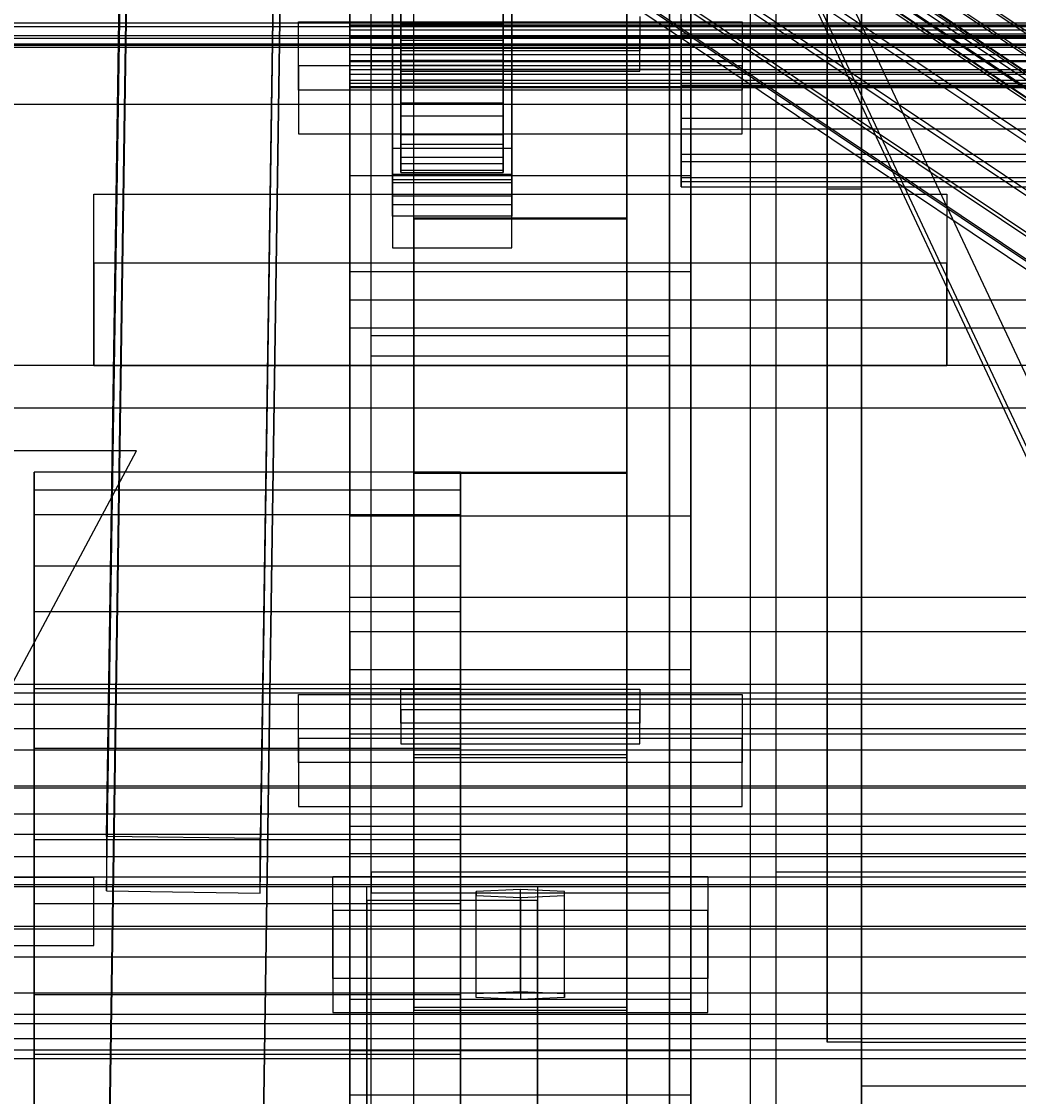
# Model space of a CAD drawing. Header units: millimetres. Extents: x -1970 to 34302, y -65268 to 6837.
# Drawn here: x -388.5 to -271.6, y -35176.4 to -35050.3 of the extents above; entities that cross this region are included whole.
import ezdxf

# ---------------------------------------------------------------- set-up
doc = ezdxf.new("R2010")
doc.units = ezdxf.units.MM
for name, color, linetype, lineweight in [('COTAS_O', 1, 'Continuous', 0), ('COTAS_P', 1, 'Continuous', 0), ('frontal_C01', 7, 'Continuous', 0), ('frontal_C02', 7, 'Continuous', 0), ('frontal_C05', 7, 'Continuous', 0), ('frontal_C07', 7, 'Continuous', 0), ('frontal_mezcladora', 7, 'Continuous', 0), ('frontal_tolva-C01', 7, 'Continuous', 0), ('frontal_tolva_provisional', 7, 'Continuous', 0)]:
    doc.layers.add(name, color=color, linetype=linetype, lineweight=lineweight)
doc.dimstyles.new('R19_100', dxfattribs={"dimtxt": 250, "dimasz": 150, "dimexe": 150, "dimexo": 80, "dimgap": 100, "dimtad": 1, "dimtih": 1, "dimtoh": 1, "dimdsep": 46, "dimcen": 0.09, "dimadec": 0, "dimazin": 0, "dimtfac": 1, "dimtdec": 4, "dimtofl": 0, "dimtmove": 0, "dimatfit": 3, "dimfxl": 1, "dimtolj": 1, "dimtzin": 0, "dimarcsym": 0})

# ---------------------------------------------------------------- blocks, each defined once
blk = doc.blocks.new('*D41')
at = {"layer": 'COTAS_O', "color": 0, "lineweight": -2, "transparency": 16777216}
for p, q in [((-1480, -35920), (-1480, -35150)), ((490, -35920), (490, -35150)), ((-1330, -35300), (340, -35300))]:
    blk.add_line(p, q, dxfattribs=at)
at = {"layer": 'COTAS_O', "color": 0, "transparency": 16777216}
for points in [[(-1330, -35275), (-1330, -35325), (-1480, -35300)], [(340, -35275), (340, -35325), (490, -35300)]]:
    blk.add_solid(points, dxfattribs=at)
at = {"layer": 'Defpoints', "color": 0, "transparency": 16777216}
for p in [(490, -35300), (-1480, -36000), (490, -36000)]:
    blk.add_point(p, dxfattribs=at)
blk = doc.blocks.new('*D42')
at = {"layer": 'COTAS_P', "color": 0, "lineweight": -2, "transparency": 16777216}
for p, q in [((-724, -34900), (46, -34900)), ((-104, -35850), (-104, -35050)), ((-724, -36000), (46, -36000))]:
    blk.add_line(p, q, dxfattribs=at)
at = {"layer": 'COTAS_P', "color": 0, "transparency": 16777216}
for points in [[(-129, -35050), (-79, -35050), (-104, -34900)], [(-129, -35850), (-79, -35850), (-104, -36000)]]:
    blk.add_solid(points, dxfattribs=at)
at = {"layer": 'Defpoints', "color": 0, "transparency": 16777216}
for p in [(-804, -34900), (-104, -34900), (-804, -36000)]:
    blk.add_point(p, dxfattribs=at)
blk = doc.blocks.new('*D43')
at = {"layer": 'COTAS_P', "color": 0, "lineweight": -2, "transparency": 16777216}
for p, q in [((-804, -35920), (-804, -35150)), ((804, -35920), (804, -35150)), ((-654, -35300), (654, -35300))]:
    blk.add_line(p, q, dxfattribs=at)
at = {"layer": 'COTAS_P', "color": 0, "transparency": 16777216}
for points in [[(-654, -35275), (-654, -35325), (-804, -35300)], [(654, -35275), (654, -35325), (804, -35300)]]:
    blk.add_solid(points, dxfattribs=at)
at = {"layer": 'Defpoints', "color": 0, "transparency": 16777216}
for p in [(804, -35300), (-804, -36000), (804, -36000)]:
    blk.add_point(p, dxfattribs=at)

msp = doc.modelspace()

# ---------------------------------------------------------------- linework, layer by layer
at = {"layer": 'frontal_C01'}
for p, q in [((-378.512, -35145.861), (-375.644, -34953.914)), ((-357.646, -34954.155), (-360.514, -35146.103)), ((-378.512, -35152.265), (-375.644, -34960.317)), ((-360.514, -35152.507), (-357.646, -34960.559)), ((-425, -35140.179), (425, -35140.179)), ((-360.514, -35146.103), (-378.512, -35145.861)), ((-378.512, -35145.861), (-378.512, -35152.265)), ((-360.514, -35152.507), (-360.514, -35146.103)), ((425, -35151.547), (-425, -35151.547)), ((-378.512, -35152.265), (-360.514, -35152.507)), ((425, -35156.444), (-425, -35156.444)), ((-425, -35167.812), (425, -35167.812))]:
    msp.add_line(p, q, dxfattribs=at)
at = {"layer": 'frontal_C02'}
for p, q in [((-362.578, -34990.174), (-148.779, -35133.415)), ((-360.017, -34991.558), (-146.218, -35134.799)), ((-363.648, -34992.051), (-149.85, -35135.293)), ((-364.471, -34993.716), (-150.672, -35136.958)), ((-361.352, -34993.292), (-147.554, -35136.534)), ((-364.989, -34995.055), (-151.191, -35138.296)), ((-362.596, -34994.73), (-148.798, -35137.971)), ((-365.168, -34995.976), (-151.369, -35139.217)), ((-364.995, -34996.416), (-151.196, -35139.658)), ((-364.482, -34996.347), (-150.683, -35139.588)), ((-363.664, -34995.771), (-149.865, -35139.013)), ((-352.519, -35002.323), (-168.21, -35125.807)), ((-345.291, -35006.229), (-160.982, -35129.713)), ((-355.541, -35007.623), (-171.232, -35131.107)), ((-378.512, -35202.053), (-375.644, -35008.286)), ((-357.646, -35008.53), (-360.514, -35202.297)), ((-349.061, -35011.125), (-164.752, -35134.609)), ((-357.863, -35012.322), (-173.554, -35135.806)), ((-378.512, -35207.899), (-375.644, -35014.132)), ((-360.514, -35208.143), (-357.646, -35014.376)), ((-352.572, -35015.181), (-168.263, -35138.665)), ((-359.326, -35016.1), (-175.016, -35139.584)), ((-359.83, -35018.699), (-175.521, -35142.183)), ((-355.584, -35018.122), (-171.275, -35141.606)), ((-359.341, -35019.942), (-175.032, -35143.426)), ((-357.893, -35019.745), (-173.584, -35143.229)), ((-311.15, -35051.753), (-311.15, -35045.213)), ((-440, -35050.468), (440, -35050.468)), ((-311.15, -35050.046), (-311.15, -35056.257)), ((-440, -35050.911), (440, -35050.911)), ((-440, -35051.963), (440, -35051.963)), ((-311.15, -35057.787), (-311.15, -35051.753)), ((-311.15, -35051.753), (311.15, -35051.753)), ((-440, -35052.276), (440, -35052.276)), ((-440, -35052.937), (440, -35052.937)), ((-440, -35053.099), (440, -35053.099)), ((-440, -35053.324), (440, -35053.324)), ((-311.15, -35056.257), (-311.15, -35061.654)), ((-311.15, -35056.257), (311.15, -35056.257)), ((-311.15, -35062.904), (-311.15, -35057.787)), ((-311.15, -35057.787), (311.15, -35057.787)), ((-311.15, -35061.654), (-311.15, -35065.872)), ((-311.15, -35061.654), (311.15, -35061.654)), ((-311.15, -35066.755), (-311.15, -35062.904)), ((-311.15, -35062.904), (311.15, -35062.904)), ((-311.15, -35065.872), (-311.15, -35068.621)), ((-311.15, -35065.872), (311.15, -35065.872)), ((-311.15, -35069.078), (-311.15, -35066.755)), ((-311.15, -35066.755), (311.15, -35066.755)), ((-311.15, -35068.621), (-311.15, -35069.714)), ((-311.15, -35068.621), (311.15, -35068.621)), ((-311.15, -35069.714), (-311.15, -35069.078)), ((-311.15, -35069.078), (311.15, -35069.078)), ((-311.15, -35069.714), (311.15, -35069.714))]:
    msp.add_line(p, q, dxfattribs=at)
at = {"layer": 'frontal_C05'}
for p, q in [((-310, -35980), (-310, -35030)), ((-303, -35980), (-303, -35030))]:
    msp.add_line(p, q, dxfattribs=at)
at = {"layer": 'frontal_C07'}
for p, q in [((-342.5, -35136.604), (-342.5, -34880.571)), ((-317.5, -34880.571), (-317.5, -35136.604)), ((-347.5, -35053.506), (-347.5, -34894.024)), ((-312.5, -34894.024), (-312.5, -35053.506)), ((-347.5, -35055.92), (-347.5, -34896.438)), ((-312.5, -35055.92), (-312.5, -34896.438)), ((-342.5, -35165.925), (-342.5, -34909.892)), ((-317.5, -35165.925), (-317.5, -34909.892)), ((-350, -35068.4), (-350, -34971.848)), ((-310, -34971.848), (-310, -35068.4)), ((-347.5, -35150.057), (-347.5, -34990.576)), ((-312.5, -34990.576), (-312.5, -35150.057)), ((-347.5, -35152.471), (-347.5, -34992.99)), ((-312.5, -35152.471), (-312.5, -34992.99)), ((-350, -35108.27), (-350, -35011.718)), ((-310, -35108.27), (-310, -35011.718)), ((-350, -35079.632), (-350, -35019.287)), ((-310, -35079.632), (-310, -35019.287)), ((-345, -35068.243), (-345, -35026.379)), ((-331, -35026.379), (-331, -35068.243)), ((-345, -35027.345), (-345, -35069.209)), ((-331, -35069.209), (-331, -35027.345)), ((-345, -35070.818), (-345, -35028.954)), ((-331, -35028.954), (-331, -35070.818)), ((-350, -35029.794), (-350, -35079.632)), ((-350, -35126.345), (-350, -35029.794)), ((-345, -35029.919), (-345, -35071.783)), ((-331, -35071.783), (-331, -35029.919)), ((-310, -35079.632), (-310, -35029.794)), ((-310, -35029.794), (-310, -35126.345)), ((-350, -35050.912), (-350, -35038.951)), ((-350, -35043.039), (-350, -35055)), ((-344, -35050.61), (-344, -35045.656)), ((-332, -35045.656), (-332, -35050.61)), ((-350, -35051.338), (-350, -35048.12)), ((-350, -35083.006), (-350, -35048.12)), ((-344, -35047.553), (-344, -35052.506)), ((-332, -35052.506), (-332, -35047.553)), ((-350, -35048.357), (-350, -35050.704)), ((-344, -35050.704), (-344, -35048.357)), ((-332, -35048.357), (-332, -35050.704)), ((-356, -35055.531), (-356, -35050.381)), ((-356, -35050.381), (-304, -35050.381)), ((-356, -35058.355), (-356, -35050.381)), ((-350, -35052.103), (-350, -35049.805)), ((-350, -35050.704), (-350, -35052.94)), ((-350, -35050.704), (350, -35050.704)), ((-344, -35052.169), (-344, -35049.756)), ((-344, -35053.743), (-344, -35049.756)), ((-344, -35049.805), (-344, -35050.61)), ((-344, -35049.805), (-344, -35052.103)), ((-344, -35050.61), (-332, -35050.61)), ((-344, -35055.46), (-344, -35050.61)), ((-344, -35052.94), (-344, -35050.704)), ((-344, -35050.704), (-344, -35052.506)), ((-332, -35050.704), (-344, -35050.704)), ((-332, -35050.61), (-332, -35049.805)), ((-332, -35052.103), (-332, -35049.805)), ((-332, -35050.61), (-332, -35055.46)), ((-332, -35052.506), (-332, -35050.704)), ((-332, -35050.704), (-332, -35052.94)), ((-316, -35049.756), (-316, -35052.169)), ((-316, -35049.756), (-316, -35053.743)), ((-304, -35050.381), (-304, -35055.531)), ((-304, -35050.381), (-304, -35058.355)), ((350, -35050.912), (-350, -35050.912)), ((-350, -35050.912), (-350, -35055)), ((350, -35051.338), (-350, -35051.338)), ((-350, -35051.338), (-350, -35086.225)), ((-350, -35054.194), (-350, -35052.103)), ((-350, -35052.103), (350, -35052.103)), ((-344, -35052.103), (-344, -35055.46)), ((-332, -35052.103), (-344, -35052.103)), ((-344, -35052.103), (-344, -35054.194)), ((-332, -35055.46), (-332, -35052.103)), ((-332, -35054.194), (-332, -35052.103)), ((-350, -35052.94), (-350, -35054.913)), ((-350, -35052.94), (350, -35052.94)), ((-316, -35052.169), (-344, -35052.169)), ((-344, -35052.169), (-344, -35056.156)), ((-344, -35052.506), (-344, -35057.227)), ((-344, -35052.506), (-332, -35052.506)), ((-344, -35054.913), (-344, -35052.94)), ((-344, -35052.94), (-344, -35057.227)), ((-332, -35052.94), (-344, -35052.94)), ((-332, -35057.227), (-332, -35052.506)), ((-332, -35057.227), (-332, -35052.94)), ((-332, -35052.94), (-332, -35054.913)), ((-316, -35056.156), (-316, -35052.169)), ((-350, -35055.937), (-350, -35054.194)), ((-350, -35054.194), (350, -35054.194)), ((-312.5, -35053.506), (-347.5, -35053.506)), ((-347.5, -35053.506), (-347.5, -35055.92)), ((-316, -35053.743), (-344, -35053.743)), ((-344, -35053.743), (-344, -35056.156)), ((-344, -35054.194), (-344, -35059.874)), ((-332, -35054.194), (-344, -35054.194)), ((-344, -35054.194), (-344, -35055.937)), ((-332, -35059.874), (-332, -35054.194)), ((-332, -35055.937), (-332, -35054.194)), ((-316, -35056.156), (-316, -35053.743)), ((-312.5, -35055.92), (-312.5, -35053.506)), ((-304, -35055.531), (-356, -35055.531)), ((-356, -35055.531), (-356, -35063.505)), ((-350, -35054.913), (-350, -35056.488)), ((-350, -35054.913), (350, -35054.913)), ((-350, -35055), (350, -35055)), ((-344, -35056.488), (-344, -35054.913)), ((-344, -35054.913), (-344, -35061.392)), ((-332, -35054.913), (-344, -35054.913)), ((-344, -35055.46), (-332, -35055.46)), ((-344, -35059.874), (-344, -35055.46)), ((-332, -35061.392), (-332, -35054.913)), ((-332, -35054.913), (-332, -35056.488)), ((-332, -35055.46), (-332, -35059.874)), ((-304, -35063.505), (-304, -35055.531)), ((-350, -35057.212), (-350, -35055.937)), ((-350, -35055.937), (350, -35055.937)), ((-350, -35056.488), (-350, -35057.559)), ((-350, -35056.488), (350, -35056.488)), ((-347.5, -35055.92), (-312.5, -35055.92)), ((-344, -35055.937), (-344, -35063.554)), ((-332, -35055.937), (-344, -35055.937)), ((-344, -35055.937), (-344, -35057.212)), ((-344, -35056.156), (-316, -35056.156)), ((-344, -35057.559), (-344, -35056.488)), ((-344, -35056.488), (-344, -35064.718)), ((-332, -35056.488), (-344, -35056.488)), ((-332, -35063.554), (-332, -35055.937)), ((-332, -35057.212), (-332, -35055.937)), ((-332, -35064.718), (-332, -35056.488)), ((-332, -35056.488), (-332, -35057.559)), ((-304, -35058.355), (-356, -35058.355)), ((-356, -35058.355), (-356, -35063.505)), ((-350, -35057.934), (-350, -35057.212)), ((-350, -35057.212), (350, -35057.212)), ((-350, -35057.559), (-350, -35058.052)), ((-350, -35057.559), (350, -35057.559)), ((-350, -35058.052), (-350, -35057.934)), ((-350, -35057.934), (350, -35057.934)), ((-350, -35058.052), (350, -35058.052)), ((-344, -35057.212), (-344, -35066.247)), ((-332, -35057.212), (-344, -35057.212)), ((-344, -35057.212), (-344, -35057.934)), ((-344, -35057.227), (-344, -35061.392)), ((-344, -35057.227), (-332, -35057.227)), ((-344, -35058.052), (-344, -35057.559)), ((-344, -35057.559), (-344, -35066.979)), ((-332, -35057.559), (-344, -35057.559)), ((-344, -35057.934), (-344, -35067.77)), ((-332, -35057.934), (-344, -35057.934)), ((-344, -35057.934), (-344, -35058.052)), ((-344, -35058.052), (-344, -35068.02)), ((-332, -35058.052), (-344, -35058.052)), ((-332, -35066.247), (-332, -35057.212)), ((-332, -35057.934), (-332, -35057.212)), ((-332, -35061.392), (-332, -35057.227)), ((-332, -35066.979), (-332, -35057.559)), ((-332, -35057.559), (-332, -35058.052)), ((-332, -35067.77), (-332, -35057.934)), ((-332, -35058.052), (-332, -35057.934)), ((-332, -35068.02), (-332, -35058.052)), ((-304, -35063.505), (-304, -35058.355)), ((-344, -35059.874), (-332, -35059.874)), ((-344, -35063.554), (-344, -35059.874)), ((-332, -35059.874), (-332, -35063.554)), ((-344, -35061.392), (-344, -35064.718)), ((-344, -35061.392), (-332, -35061.392)), ((-332, -35064.718), (-332, -35061.392)), ((-356, -35063.505), (-304, -35063.505)), ((-344, -35063.554), (-332, -35063.554)), ((-344, -35066.247), (-344, -35063.554)), ((-332, -35063.554), (-332, -35066.247)), ((-345, -35068.873), (-345, -35065.172)), ((-345, -35065.172), (-331, -35065.172)), ((-345, -35073.146), (-345, -35065.172)), ((-344, -35064.718), (-344, -35066.979)), ((-344, -35064.718), (-332, -35064.718)), ((-332, -35066.979), (-332, -35064.718)), ((-331, -35065.172), (-331, -35068.873)), ((-331, -35065.172), (-331, -35073.146)), ((-344, -35066.247), (-332, -35066.247)), ((-344, -35067.77), (-344, -35066.247)), ((-344, -35066.979), (-344, -35068.02)), ((-344, -35066.979), (-332, -35066.979)), ((-332, -35066.247), (-332, -35067.77)), ((-332, -35068.02), (-332, -35066.979)), ((-310, -35068.4), (-350, -35068.4)), ((-350, -35068.4), (-350, -35108.27)), ((-350, -35164.951), (-350, -35068.4)), ((-331, -35068.243), (-345, -35068.243)), ((-345, -35068.243), (-345, -35069.209)), ((-344, -35067.77), (-332, -35067.77)), ((-344, -35068.02), (-344, -35067.77)), ((-344, -35068.02), (-332, -35068.02)), ((-332, -35067.77), (-332, -35068.02)), ((-331, -35069.209), (-331, -35068.243)), ((-310, -35108.27), (-310, -35068.4)), ((-310, -35068.4), (-310, -35164.951)), ((-331, -35068.873), (-345, -35068.873)), ((-345, -35068.873), (-345, -35076.848)), ((-345, -35069.209), (-331, -35069.209)), ((-331, -35076.848), (-331, -35068.873)), ((-380, -35078.648), (-380, -35070.576)), ((-380, -35070.576), (-280, -35070.576)), ((-380, -35090.648), (-380, -35070.576)), ((-331, -35070.818), (-345, -35070.818)), ((-345, -35070.818), (-345, -35071.783)), ((-331, -35071.783), (-331, -35070.818)), ((-280, -35070.576), (-280, -35078.648)), ((-280, -35070.576), (-280, -35090.648)), ((-345, -35071.783), (-331, -35071.783)), ((-331, -35073.146), (-345, -35073.146)), ((-345, -35073.146), (-345, -35076.848)), ((-342.5, -35103.315), (-342.5, -35073.355)), ((-342.5, -35073.355), (-317.5, -35073.355)), ((-342.5, -35073.355), (-342.5, -35136.285)), ((-317.5, -35073.516), (-342.5, -35073.516)), ((-342.5, -35073.516), (-342.5, -35103.154)), ((-342.5, -35259.776), (-342.5, -35073.516)), ((-331, -35076.848), (-331, -35073.146)), ((-317.5, -35073.355), (-317.5, -35103.315)), ((-317.5, -35136.285), (-317.5, -35073.355)), ((-317.5, -35103.154), (-317.5, -35073.516)), ((-317.5, -35073.516), (-317.5, -35259.776)), ((-345, -35076.848), (-331, -35076.848)), ((-280, -35078.648), (-380, -35078.648)), ((-380, -35078.648), (-380, -35090.648)), ((-350, -35079.632), (-310, -35079.632)), ((-350, -35176.183), (-350, -35079.632)), ((-310, -35176.183), (-310, -35079.632)), ((-280, -35090.648), (-280, -35078.648)), ((350, -35083.006), (-350, -35083.006)), ((-350, -35083.006), (-350, -35086.225)), ((-350, -35086.225), (350, -35086.225)), ((-347.5, -35089.542), (-347.5, -35087.128)), ((-347.5, -35087.128), (-312.5, -35087.128)), ((-347.5, -35246.609), (-347.5, -35087.128)), ((-312.5, -35087.128), (-312.5, -35089.542)), ((-312.5, -35087.128), (-312.5, -35246.609)), ((-312.5, -35089.542), (-347.5, -35089.542)), ((-347.5, -35249.023), (-347.5, -35089.542)), ((-312.5, -35249.023), (-312.5, -35089.542)), ((430, -35090.648), (-430, -35090.648)), ((-380, -35090.648), (-280, -35090.648)), ((430, -35095.648), (-430, -35095.648)), ((-430, -35203.648), (-375, -35100.648)), ((-375, -35100.648), (-430, -35100.648)), ((-387, -35105.271), (-387, -35103.152)), ((-387, -35103.152), (-387, -35108.166)), ((-337, -35103.152), (-387, -35103.152)), ((-342.5, -35103.154), (-317.5, -35103.154)), ((-342.5, -35289.414), (-342.5, -35103.154)), ((-317.5, -35103.315), (-342.5, -35103.315)), ((-342.5, -35103.315), (-342.5, -35166.244)), ((-337, -35108.166), (-337, -35103.152)), ((-337, -35103.152), (-337, -35105.271)), ((-317.5, -35289.414), (-317.5, -35103.154)), ((-317.5, -35103.315), (-317.5, -35166.244)), ((-387, -35114.2), (-387, -35105.271)), ((-337, -35105.271), (-387, -35105.271)), ((-337, -35105.271), (-337, -35114.2)), ((-387, -35108.166), (-387, -35119.548)), ((-337, -35108.166), (-387, -35108.166)), ((-350, -35108.27), (-310, -35108.27)), ((-350, -35204.822), (-350, -35108.27)), ((-337, -35119.548), (-337, -35108.166)), ((-310, -35204.822), (-310, -35108.27)), ((-387, -35128.578), (-387, -35114.2)), ((-337, -35114.2), (-387, -35114.2)), ((-337, -35114.2), (-337, -35128.578)), ((-350, -35121.889), (-350, -35117.802)), ((-350, -35117.802), (350, -35117.802)), ((-350, -35129.763), (-350, -35117.802)), ((-387, -35119.548), (-387, -35135.566)), ((-337, -35119.548), (-387, -35119.548)), ((-337, -35135.566), (-337, -35119.548)), ((350, -35121.889), (-350, -35121.889)), ((-350, -35121.889), (-350, -35133.85)), ((-310, -35126.345), (-350, -35126.345)), ((-350, -35126.345), (-350, -35176.183)), ((-350, -35222.897), (-350, -35126.345)), ((-310, -35176.183), (-310, -35126.345)), ((-310, -35126.345), (-310, -35222.897)), ((420, -35128.071), (-420, -35128.071)), ((-387, -35146.218), (-387, -35128.578)), ((-337, -35128.578), (-387, -35128.578)), ((-344, -35131.02), (-344, -35128.606)), ((-344, -35128.606), (-316, -35128.606)), ((-344, -35132.593), (-344, -35128.606)), ((-337, -35128.578), (-337, -35146.218)), ((-316, -35128.606), (-316, -35131.02)), ((-316, -35128.606), (-316, -35132.593)), ((420, -35129.063), (-420, -35129.063)), ((-356, -35134.381), (-356, -35129.232)), ((-356, -35129.232), (-304, -35129.232)), ((-356, -35137.206), (-356, -35129.232)), ((350, -35129.763), (-350, -35129.763)), ((-350, -35129.763), (-350, -35133.85)), ((-304, -35129.232), (-304, -35134.381)), ((-304, -35129.232), (-304, -35137.206)), ((420, -35130.418), (-420, -35130.418)), ((-316, -35131.02), (-344, -35131.02)), ((-344, -35131.02), (-344, -35135.007)), ((-316, -35135.007), (-316, -35131.02)), ((-316, -35132.593), (-344, -35132.593)), ((-344, -35132.593), (-344, -35135.007)), ((-316, -35135.007), (-316, -35132.593)), ((420, -35133.242), (-420, -35133.242)), ((-350, -35133.85), (350, -35133.85)), ((-304, -35134.381), (-356, -35134.381)), ((-356, -35134.381), (-356, -35142.355)), ((-344, -35135.007), (-316, -35135.007)), ((-304, -35142.355), (-304, -35134.381)), ((420, -35135.746), (-420, -35135.746)), ((-387, -35135.566), (-387, -35153.782)), ((-337, -35135.566), (-387, -35135.566)), ((-317.5, -35136.285), (-342.5, -35136.285)), ((-342.5, -35136.285), (-342.5, -35166.244)), ((-337, -35153.782), (-337, -35135.566)), ((-317.5, -35166.244), (-317.5, -35136.285)), ((-304, -35137.206), (-356, -35137.206)), ((-356, -35137.206), (-356, -35142.355)), ((-342.5, -35165.925), (-342.5, -35136.604)), ((-342.5, -35136.604), (-317.5, -35136.604)), ((-317.5, -35136.604), (-317.5, -35165.925)), ((-304, -35142.355), (-304, -35137.206)), ((420, -35139.973), (-420, -35139.973)), ((-356, -35142.355), (-304, -35142.355)), ((420, -35143.244), (-420, -35143.244)), ((-350, -35147.89), (-350, -35144.671)), ((-350, -35144.671), (350, -35144.671)), ((-350, -35179.558), (-350, -35144.671)), ((430, -35145.648), (-430, -35145.648)), ((-387, -35164.434), (-387, -35146.218)), ((-387, -35146.218), (-337, -35146.218)), ((-337, -35146.218), (-337, -35164.434)), ((350, -35147.89), (-350, -35147.89)), ((-350, -35147.89), (-350, -35182.776)), ((-420, -35148.23), (420, -35148.23)), ((-312.5, -35150.057), (-347.5, -35150.057)), ((-347.5, -35150.057), (-347.5, -35152.471)), ((-312.5, -35152.471), (-312.5, -35150.057)), ((-480, -35150.648), (-380, -35150.648)), ((430, -35150.648), (-430, -35150.648)), ((-380, -35158.648), (-380, -35150.648)), ((-352, -35154.57), (-352, -35150.547)), ((-352, -35150.547), (-308, -35150.547)), ((-352, -35162.508), (-352, -35150.547)), ((-308, -35150.547), (-308, -35154.57)), ((-308, -35150.547), (-308, -35162.508)), ((420, -35151.77), (-420, -35151.77)), ((-348, -35153.363), (-348, -35151.754)), ((-348, -35151.754), (-328, -35151.754)), ((-348, -35189.033), (-348, -35151.754)), ((-347.5, -35152.471), (-312.5, -35152.471)), ((-330, -35152.076), (-335.196, -35152.317)), ((-335.196, -35152.317), (-335.196, -35152.8)), ((-335.196, -35164.279), (-335.196, -35152.317)), ((-335.196, -35152.8), (-330, -35153.042)), ((-335.196, -35164.761), (-335.196, -35152.8)), ((-324.804, -35152.317), (-330, -35152.076)), ((-330, -35164.037), (-330, -35152.076)), ((-330, -35153.042), (-324.804, -35152.8)), ((-328, -35151.754), (-328, -35153.363)), ((-328, -35151.754), (-328, -35189.033)), ((-324.804, -35152.8), (-324.804, -35152.317)), ((-324.804, -35164.279), (-324.804, -35152.317)), ((-324.804, -35164.761), (-324.804, -35152.8)), ((-387, -35153.782), (-387, -35171.422)), ((-337, -35153.782), (-387, -35153.782)), ((-328, -35153.363), (-348, -35153.363)), ((-348, -35153.363), (-348, -35190.642)), ((-337, -35171.422), (-337, -35153.782)), ((-330, -35153.042), (-330, -35165.003)), ((-328, -35190.642), (-328, -35153.363)), ((-308, -35154.57), (-352, -35154.57)), ((-352, -35154.57), (-352, -35166.531)), ((-308, -35166.531), (-308, -35154.57)), ((420, -35156.756), (-420, -35156.756)), ((-480, -35158.648), (-380, -35158.648)), ((420, -35160.027), (-420, -35160.027)), ((-308, -35162.508), (-352, -35162.508)), ((-352, -35162.508), (-352, -35166.531)), ((-308, -35166.531), (-308, -35162.508)), ((420, -35164.254), (-420, -35164.254)), ((-335.196, -35164.279), (-330, -35164.037)), ((-330, -35164.037), (-324.804, -35164.279)), ((-387, -35180.452), (-387, -35164.434)), ((-337, -35164.434), (-387, -35164.434)), ((-350, -35204.822), (-350, -35164.951)), ((-350, -35164.951), (-310, -35164.951)), ((-350, -35170.986), (-350, -35164.951)), ((-337, -35164.434), (-337, -35180.452)), ((-335.196, -35164.761), (-335.196, -35164.279)), ((-330, -35165.003), (-335.196, -35164.761)), ((-324.804, -35164.761), (-330, -35165.003)), ((-324.804, -35164.279), (-324.804, -35164.761)), ((-310, -35164.951), (-310, -35204.822)), ((-310, -35164.951), (-310, -35170.986)), ((420, -35166.758), (-420, -35166.758)), ((-352, -35166.531), (-308, -35166.531)), ((-317.5, -35165.925), (-342.5, -35165.925)), ((-342.5, -35166.244), (-317.5, -35166.244)), ((420, -35169.582), (-420, -35169.582)), ((420, -35170.937), (-420, -35170.937)), ((-387, -35171.422), (-387, -35185.8)), ((-337, -35171.422), (-387, -35171.422)), ((-350, -35210.856), (-350, -35170.986)), ((-350, -35170.986), (-310, -35170.986)), ((-337, -35185.8), (-337, -35171.422)), ((-310, -35170.986), (-310, -35210.856)), ((420, -35171.929), (-420, -35171.929)), ((-350, -35176.183), (-310, -35176.183)), ((-350, -35272.735), (-350, -35176.183)), ((-310, -35272.735), (-310, -35176.183))]:
    msp.add_line(p, q, dxfattribs=at)
at = {"layer": 'frontal_mezcladora'}
msp.add_line((-750, -35060), (750, -35060), dxfattribs=at)
at = {"layer": 'frontal_tolva-C01'}
for p, q in [((-225, -35197.379), (-600, -34398.805)), ((-596.379, -34398.3), (-221.379, -35196.873)), ((-600, -34400), (-225, -35198.574))]:
    msp.add_line(p, q, dxfattribs=at)
at = {"layer": 'frontal_tolva_provisional'}
for p, q in [((-294, -35070), (-294, -34752)), ((-290, -34752), (-290, -35070)), ((-294, -34852), (-294, -35170)), ((-290, -34852), (-290, -35170)), ((-290, -35175.142), (-290, -34857.142)), ((-290, -35177.713), (-290, -34859.713)), ((-300, -35450), (-300, -34900)), ((-294, -35170), (-294, -35070)), ((-290, -35070), (-294, -35070)), ((-290, -35070), (-290, -35170)), ((-300, -35150), (300, -35150)), ((-300, -35450), (-300, -35150)), ((-290, -35170), (-294, -35170)), ((-290, -35170), (290, -35170)), ((-290, -35170), (-290, -35175.142)), ((290, -35175.142), (-290, -35175.142)), ((-290, -35175.142), (-290, -35177.713))]:
    msp.add_line(p, q, dxfattribs=at)

# ---------------------------------------------------------------- dimensions: what is measured, and where the dimension line sits
at = {"layer": 'COTAS_O'}
dim = msp.add_aligned_dim(p1=(-1480, -36000), p2=(490, -36000), distance=700, text='<> O', dimstyle='R19_100', dxfattribs=at)
dim.commit()
dim.dimension.update_dxf_attribs({"geometry": '*D41', "text_midpoint": (-495, -35300)})
at = {"layer": 'COTAS_P'}
for p2, distance, picture, middle in [((-804, -34900), -700, '*D42', (-104, -35450)), ((804, -36000), 700, '*D43', (0, -35300))]:
    dim = msp.add_aligned_dim(p1=(-804, -36000), p2=p2, distance=distance, text='<> P', dimstyle='R19_100', dxfattribs=at)
    dim.commit()
    dim.dimension.update_dxf_attribs({"geometry": picture, "text_midpoint": middle})

doc.saveas('drawing.dxf')
